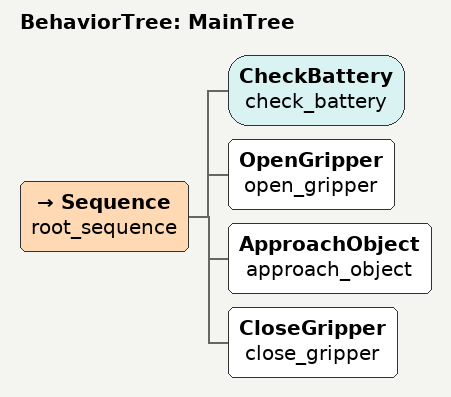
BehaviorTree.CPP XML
<?xml version="1.0" encoding="UTF-8"?>
<root BTCPP_format="4">
    <BehaviorTree ID="MainTree">
        <Sequence name="root_sequence">
            <CheckBattery name="check_battery" />
            <OpenGripper name="open_gripper" />
            <ApproachObject name="approach_object" />
            <CloseGripper name="close_gripper" />
        </Sequence>
    </BehaviorTree>
</root>
